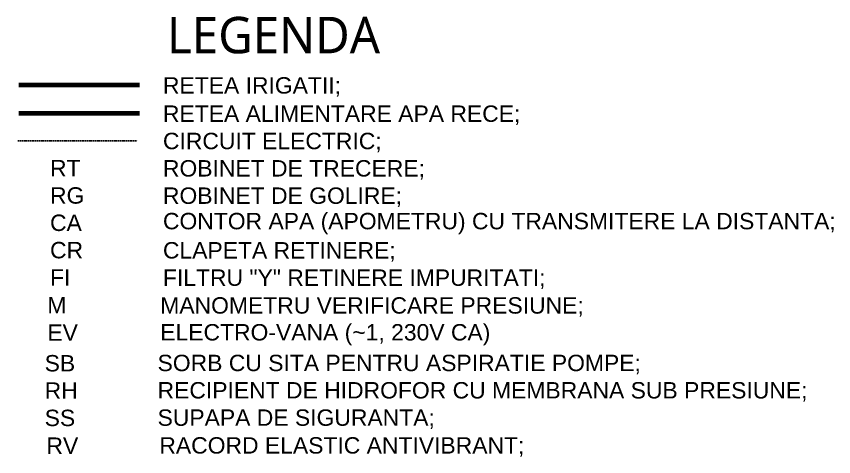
# Model space of a CAD drawing. Extents: x 2569 to 19597, y 1825 to 16548.
# Drawn here: x 4081 to 13058, y 1825 to 6658 of the extents above; entities that cross this region are included whole.
import ezdxf

# ---------------------------------------------------------------- set-up
doc = ezdxf.new("R2010")
doc.units = 0
doc.linetypes.add('ACAD_ISO07W100', pattern=[3, 0, -3])
doc.layers.add('MC-SAN-TEXT', color=7, linetype='Continuous')
for name, color, linetype, lineweight in [('SAN-MC-Circuit_Informatii', 121, 'ACAD_ISO07W100', 25), ('SAN-MC-COLD WATER', 5, 'Continuous', 30), ('SAN-MC-RAIN WATER', 106, 'PLUVIALA_LINE', 13), ('SAN-MC-TEXT(RO)', 7, 'Continuous', 5)]:
    doc.layers.add(name, color=color, linetype=linetype, lineweight=lineweight)
doc.styles.add('AS_LUCIDA', font='l_10646.ttf')
doc.styles.get("Standard").update_dxf_attribs({"font": 'arial.ttf'})
doc.linetypes.add('PLUVIALA_LINE', pattern='A,300,-100,["P",Standard,S=0.5,R=0,X=-2,Y=-1],-120', length=520)

msp = doc.modelspace()

# ---------------------------------------------------------------- linework, layer by layer
at = {"layer": 'SAN-MC-Circuit_Informatii', "linetype": 'ACAD_ISO07W100', "ltscale": 7}
msp.add_lwpolyline([(4105.69738, 5292.62571), (5433.67507, 5292.62571)], dxfattribs=at)
at = {"layer": 'SAN-MC-COLD WATER', "linetype": 'Continuous', "ltscale": 10, "const_width": 50}
msp.add_lwpolyline([(4105.69738, 5592.62571), (5433.67507, 5592.62571)], dxfattribs=at)
at = {"layer": 'SAN-MC-RAIN WATER', "color": 30, "linetype": 'Continuous', "ltscale": 10, "const_width": 50}
msp.add_lwpolyline([(4105.71437, 5903.91836), (5433.69206, 5903.91836)], dxfattribs=at)

# ---------------------------------------------------------------- texts
at = {"layer": 'MC-SAN-TEXT', "insert": (5734.97487, 6652.02385), "char_height": 400, "width": 6277.9411478, "attachment_point": 1, "style": 'AS_LUCIDA'}
msp.add_mtext('LEGENDA', dxfattribs=at)
at = {"layer": 'SAN-MC-TEXT(RO)', "char_height": 180, "width": 8247.2996103}
for s, insert, attachment_point in [('RETEA IRIGATII;', (5690.98265, 5776.48656), 7), ('\\pxt29;RETEA ALIMENTARE APA RECE;', (5690.98265, 5466.13685), 7), ('\\pxt29;CIRCUIT ELECTRIC;', (5690.98265, 5166.13685), 7), ('\\pxt29;RT', (4450.78868, 5081.67035), 1), ('\\pxt29;ROBINET DE TRECERE;', (5690.98265, 4866.13685), 7), ('\\pxt29;RG', (4450.78868, 4781.67035), 1), ('\\pxt29;ROBINET DE GOLIRE;', (5690.98265, 4566.13685), 7), ('\\pxt29;CONTOR APA (APOMETRU) CU TRANSMITERE LA DISTANTA;', (5690.98265, 4266.13685), 7), ('\\pxt29;CA', (4450.78868, 4481.67035), 1), ('\\pxt29;CR', (4450.78868, 4181.67035), 1), ('\\pxt29;CLAPETA RETINERE;', (5690.98265, 3966.13685), 7), ('\\pxt29;FI', (4450.78868, 3881.67035), 1), ('\\pxt29;FILTRU "Y" RETINERE IMPURITATI;', (5690.98265, 3666.13685), 7), ('\\pxt29;M', (4421.26209, 3576.65798), 1), ('\\pxt29;MANOMETRU VERIFICARE PRESIUNE;', (5661.45606, 3361.12448), 7), ('\\pxt29;EV', (4421.26209, 3276.65798), 1), ('ELECTRO-VANA (~1, 230V CA) ', (5661.45606, 3279.82768), 1), ('\\pxt29;SB', (4391.73723, 2940.05408), 1), ('SORB CU SITA PENTRU ASPIRATIE POMPE;', (5631.9312, 2943.22379), 1), ('\\pxt29;RH', (4391.73723, 2640.05408), 1), ('RECIPIENT DE HIDROFOR CU MEMBRANA SUB PRESIUNE;', (5631.9312, 2643.22379), 1), ('SS', (4391.73723, 2340.05408), 1), ('SUPAPA DE SIGURANTA;', (5631.9312, 2343.22379), 1), ('RV', (4411.41989, 2035.04171), 1), ('RACORD ELASTIC ANTIVIBRANT;', (5651.61387, 2038.21142), 1)]:
    msp.add_mtext(s, dxfattribs=dict(at, insert=insert, attachment_point=attachment_point))

doc.saveas('drawing.dxf')
